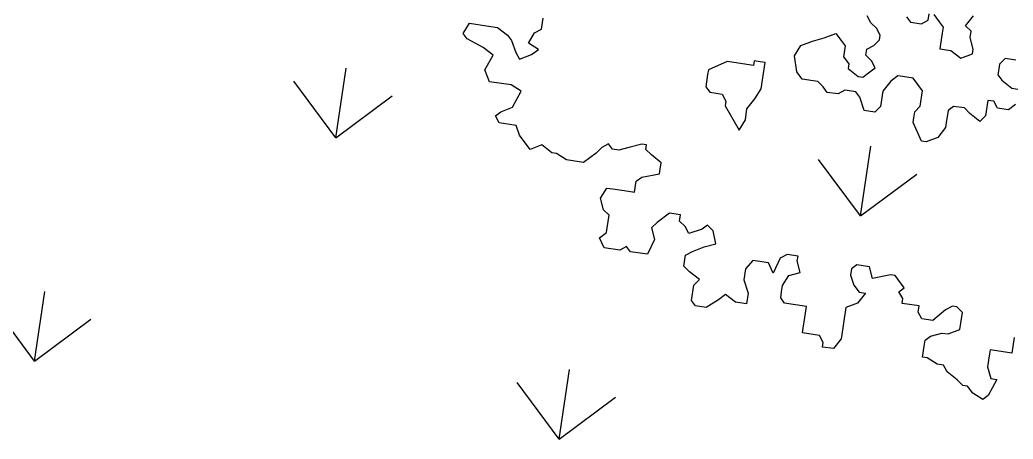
# Model space of a CAD drawing. Header units: millimetres. Extents: x 338 to 506, y 179 to 335.
# Drawn here: x 379.25 to 384.63, y 317.44 to 319.71 of the extents above; entities that cross this region are included whole.
import ezdxf

# ---------------------------------------------------------------- set-up
doc = ezdxf.new("R2010")
doc.units = ezdxf.units.MM
for name, color, linetype in [('ANDEN', 251, 'Continuous'), ('ARBOL-TOP', 3, 'Continuous'), ('MUROS', 32, 'Continuous')]:
    doc.layers.add(name, color=color, linetype=linetype)

# ---------------------------------------------------------------- blocks, each defined once
blk = doc.blocks.new('*U887')
at = {"layer": 'ANDEN', "linetype": 'Continuous', "extrusion": (0, 0, -1)}
for points in [[(-139.8345, 133.6332), (-140.5344, 78.5683), (-139.8345, 78.5683)], [(-139.8345, 133.6332), (-140.5344, 133.6332), (-140.5344, 78.5683)]]:
    blk.add_solid(points, dxfattribs=at)
blk = doc.blocks.new('*X960')
at = {"color": 0}
for p, q in [((132.618, 126.3278), (132.8874, 126.5972)), ((132.618, 126.3278), (132.8874, 126.0584)), ((132.618, 126.3278), (132.999, 126.3278)), ((134.0549, 124.8909), (134.3243, 125.1603)), ((134.0549, 124.8909), (134.3243, 124.6215)), ((134.0549, 124.8909), (134.4359, 124.8909)), ((132.618, 123.4541), (132.8874, 123.7235)), ((132.618, 123.4541), (132.8874, 123.1847)), ((132.618, 123.4541), (132.999, 123.4541)), ((134.0549, 122.0172), (134.3243, 122.2867)), ((134.0549, 122.0172), (134.3243, 121.7478)), ((134.0549, 122.0172), (134.4359, 122.0172))]:
    blk.add_line(p, q, dxfattribs=at)
blk = doc.blocks.new('ARBOLITO')
at = {"linetype": 'ByBlock'}
for points in [[(462.6099, 68.3008), (462.6099, 68.28), (462.5954, 68.28), (462.5808, 68.28), (462.5808, 68.2717), (462.5808, 68.2571), (462.5871, 68.2426), (462.5954, 68.2426), (462.5871, 68.2197), (462.5808, 68.2135), (462.5663, 68.2197), (462.558, 68.228), (462.5517, 68.228), (462.5434, 68.2343), (462.5289, 68.2426), (462.5227, 68.2509), (462.5143, 68.2509), (462.4998, 68.2571), (462.4936, 68.2571), (462.4936, 68.2717), (462.4936, 68.28), (462.4998, 68.2862), (462.5143, 68.2925), (462.5227, 68.2925), (462.5372, 68.3008), (462.5372, 68.3236), (462.5289, 68.3299), (462.5227, 68.3299), (462.5143, 68.3236), (462.4998, 68.307), (462.4853, 68.307), (462.479, 68.3153), (462.479, 68.3236), (462.4562, 68.3236), (462.4562, 68.3299), (462.4499, 68.3382), (462.4562, 68.3444), (462.4416, 68.3589), (462.4354, 68.3589), (462.4125, 68.3506), (462.4063, 68.3652), (462.3897, 68.3652), (462.3834, 68.3589), (462.3834, 68.3506), (462.3897, 68.3382), (462.398, 68.3299), (462.4063, 68.3299), (462.398, 68.3153), (462.3834, 68.307), (462.3834, 68.3008), (462.3834, 68.2925), (462.3834, 68.28), (462.3834, 68.2654), (462.3751, 68.2509), (462.3606, 68.2509), (462.3606, 68.2571), (462.3543, 68.2654), (462.346, 68.2654), (462.3315, 68.2654), (462.3315, 68.2717), (462.3315, 68.2862), (462.3315, 68.3008), (462.3169, 68.3008), (462.3024, 68.3008), (462.2962, 68.307), (462.2962, 68.3153), (462.2962, 68.3236), (462.3024, 68.3382), (462.3169, 68.3444), (462.3107, 68.3589), (462.3107, 68.3652), (462.2962, 68.3652), (462.2879, 68.3589), (462.2816, 68.3382), (462.2733, 68.3506), (462.2588, 68.3506), (462.2525, 68.3506), (462.2442, 68.3382), (462.2442, 68.3236), (462.2525, 68.307), (462.2525, 68.2925), (462.238, 68.2925), (462.2234, 68.3008), (462.2151, 68.2925), (462.2006, 68.28), (462.186, 68.28), (462.1798, 68.2862), (462.1798, 68.307), (462.186, 68.3153), (462.1715, 68.3236), (462.1632, 68.3299), (462.1632, 68.3444), (462.1715, 68.3506), (462.186, 68.3589), (462.2006, 68.3652), (462.1944, 68.3818), (462.186, 68.388), (462.1798, 68.3818), (462.1632, 68.3735), (462.1569, 68.3818), (462.1486, 68.388), (462.1486, 68.3963), (462.1341, 68.3963), (462.1195, 68.3818), (462.1133, 68.3735), (462.1195, 68.3589), (462.1133, 68.3382), (462.0905, 68.3382), (462.0842, 68.3444), (462.0759, 68.3382), (462.0551, 68.3382), (462.0468, 68.3506), (462.0551, 68.3589), (462.0551, 68.3652), (462.0551, 68.3818), (462.0468, 68.388), (462.0406, 68.4026), (462.0468, 68.4171), (462.0551, 68.4171), (462.0759, 68.4171), (462.0842, 68.4171), (462.0842, 68.4317), (462.0905, 68.4379), (462.1133, 68.4462), (462.1133, 68.4524), (462.1133, 68.4608), (462.0988, 68.4691), (462.0905, 68.4753), (462.0905, 68.4815), (462.0842, 68.4815), (462.0697, 68.4753), (462.0551, 68.4691), (462.0468, 68.4691), (462.0406, 68.4753), (462.0323, 68.4691), (462.026, 68.4608), (462.0115, 68.4462), (461.997, 68.4462), (461.9886, 68.4462), (461.9741, 68.4524), (461.9679, 68.4524), (461.9533, 68.4608), (461.9388, 68.4524), (461.9221, 68.4691), (461.9159, 68.4815), (461.8931, 68.4815), (461.8868, 68.4899), (461.8931, 68.4961), (461.9076, 68.5044), (461.9159, 68.5273), (461.9014, 68.5335), (461.8723, 68.5335), (461.864, 68.548), (461.8723, 68.5688), (461.8577, 68.5771), (461.8349, 68.5854), (461.8286, 68.5917), (461.8349, 68.6062), (461.8577, 68.6062), (461.8723, 68.6062), (461.8868, 68.5979), (461.8931, 68.5917), (461.9014, 68.5771), (461.9076, 68.5688), (461.9221, 68.5771), (461.9305, 68.5854), (461.9159, 68.5917), (461.9221, 68.6062), (461.9305, 68.6124), (461.9305, 68.627)], [(462.6099, 68.3008), (462.6099, 68.28), (462.5954, 68.28), (462.5808, 68.28), (462.5808, 68.2717), (462.5808, 68.2571), (462.5871, 68.2426), (462.5954, 68.2426), (462.5871, 68.2197), (462.5808, 68.2135), (462.5663, 68.2197), (462.558, 68.228), (462.5517, 68.228), (462.5434, 68.2343), (462.5289, 68.2426), (462.5227, 68.2509), (462.5143, 68.2509), (462.4998, 68.2571), (462.4936, 68.2571), (462.4936, 68.2717), (462.4936, 68.28), (462.4998, 68.2862), (462.5143, 68.2925), (462.5227, 68.2925), (462.5372, 68.3008), (462.5372, 68.3236), (462.5289, 68.3299), (462.5227, 68.3299), (462.5143, 68.3236), (462.4998, 68.307), (462.4853, 68.307), (462.479, 68.3153), (462.479, 68.3236), (462.4562, 68.3236), (462.4562, 68.3299), (462.4499, 68.3382), (462.4562, 68.3444), (462.4416, 68.3589), (462.4354, 68.3589), (462.4125, 68.3506), (462.4063, 68.3652), (462.3897, 68.3652), (462.3834, 68.3589), (462.3834, 68.3506), (462.3897, 68.3382), (462.398, 68.3299), (462.4063, 68.3299), (462.398, 68.3153), (462.3834, 68.307), (462.3834, 68.3008), (462.3834, 68.2925), (462.3834, 68.28), (462.3834, 68.2654), (462.3751, 68.2509), (462.3606, 68.2509), (462.3606, 68.2571), (462.3543, 68.2654), (462.346, 68.2654), (462.3315, 68.2654), (462.3315, 68.2717), (462.3315, 68.2862), (462.3315, 68.3008), (462.3169, 68.3008), (462.3024, 68.3008), (462.2962, 68.307), (462.2962, 68.3153), (462.2962, 68.3236), (462.3024, 68.3382), (462.3169, 68.3444), (462.3107, 68.3589), (462.3107, 68.3652), (462.2962, 68.3652), (462.2879, 68.3589), (462.2816, 68.3382), (462.2733, 68.3506), (462.2588, 68.3506), (462.2525, 68.3506), (462.2442, 68.3382), (462.2442, 68.3236), (462.2525, 68.307), (462.2525, 68.2925), (462.238, 68.2925), (462.2234, 68.3008), (462.2151, 68.2925), (462.2006, 68.28), (462.186, 68.28), (462.1798, 68.2862), (462.1798, 68.307), (462.186, 68.3153), (462.1715, 68.3236), (462.1632, 68.3299), (462.1632, 68.3444), (462.1715, 68.3506), (462.186, 68.3589), (462.2006, 68.3652), (462.1944, 68.3818), (462.186, 68.388), (462.1798, 68.3818), (462.1632, 68.3735), (462.1569, 68.3818), (462.1486, 68.388), (462.1486, 68.3963), (462.1341, 68.3963), (462.1195, 68.3818), (462.1133, 68.3735), (462.1195, 68.3589), (462.1133, 68.3382), (462.0905, 68.3382), (462.0842, 68.3444), (462.0759, 68.3382), (462.0551, 68.3382), (462.0468, 68.3506), (462.0551, 68.3589), (462.0551, 68.3652), (462.0551, 68.3818), (462.0468, 68.388), (462.0406, 68.4026), (462.0468, 68.4171), (462.0551, 68.4171), (462.0759, 68.4171), (462.0842, 68.4171), (462.0842, 68.4317), (462.0905, 68.4379), (462.1133, 68.4462), (462.1133, 68.4524), (462.1133, 68.4608), (462.0988, 68.4691), (462.0905, 68.4753), (462.0905, 68.4815), (462.0842, 68.4815), (462.0697, 68.4753), (462.0551, 68.4691), (462.0468, 68.4691), (462.0406, 68.4753), (462.0323, 68.4691), (462.026, 68.4608), (462.0115, 68.4462), (461.997, 68.4462), (461.9886, 68.4462), (461.9741, 68.4524), (461.9679, 68.4524), (461.9533, 68.4608), (461.9388, 68.4524), (461.9221, 68.4691), (461.9159, 68.4815), (461.8931, 68.4815), (461.8868, 68.4899), (461.8931, 68.4961), (461.9076, 68.5044), (461.9159, 68.5273), (461.9014, 68.5335), (461.8723, 68.5335), (461.864, 68.548), (461.8723, 68.5688), (461.8577, 68.5771), (461.8349, 68.5854), (461.8286, 68.5917), (461.8349, 68.6062), (461.8577, 68.6062), (461.8723, 68.6062), (461.8868, 68.5979), (461.8931, 68.5917), (461.9014, 68.5771), (461.9076, 68.5688), (461.9221, 68.5771), (461.9305, 68.5854), (461.9159, 68.5917), (461.9221, 68.6062), (461.9305, 68.6124), (461.9305, 68.627)], [(462.2671, 68.627), (462.2733, 68.6415), (462.2879, 68.6498), (462.3024, 68.6561), (462.3169, 68.6644), (462.3253, 68.6561), (462.3315, 68.6498), (462.3315, 68.6353), (462.3398, 68.627), (462.3398, 68.6208), (462.3543, 68.6124), (462.3606, 68.6124), (462.3689, 68.6208), (462.3751, 68.627), (462.3689, 68.6353), (462.3606, 68.6415), (462.3606, 68.6498), (462.3689, 68.6561), (462.3751, 68.6644), (462.3751, 68.6706), (462.3689, 68.6789), (462.3606, 68.6852), (462.3543, 68.6935)], [(462.4063, 68.6997), (462.4125, 68.6935), (462.4271, 68.6935), (462.4354, 68.6997), (462.4354, 68.708)], [(462.4416, 68.708), (462.4499, 68.6997), (462.4562, 68.6935), (462.4562, 68.6852), (462.4562, 68.6706), (462.4562, 68.6644), (462.4707, 68.6644), (462.4853, 68.6561), (462.4998, 68.6644), (462.4998, 68.6706), (462.4936, 68.6852), (462.4936, 68.6935), (462.4853, 68.6997), (462.4936, 68.7143)], [(462.558, 68.6644), (462.5434, 68.6644), (462.5372, 68.6561), (462.5372, 68.6498), (462.5372, 68.6415), (462.5434, 68.6353), (462.558, 68.627), (462.5663, 68.627)], [(462.5663, 68.6062), (462.558, 68.5979), (462.5434, 68.5979), (462.5372, 68.6062), (462.5289, 68.6062), (462.5289, 68.5854), (462.5227, 68.5771), (462.5081, 68.5854), (462.4998, 68.5917), (462.4853, 68.5917), (462.479, 68.5854), (462.479, 68.5688), (462.479, 68.5626), (462.4707, 68.548), (462.4562, 68.5397), (462.4499, 68.5397), (462.4354, 68.5626), (462.4354, 68.5688), (462.4354, 68.5771), (462.4416, 68.5854), (462.4416, 68.6062), (462.4271, 68.6208), (462.4125, 68.6208), (462.4063, 68.6208), (462.398, 68.6124), (462.3897, 68.5979), (462.3897, 68.5771), (462.3834, 68.5688), (462.3689, 68.5688), (462.3606, 68.5854), (462.3543, 68.5917), (462.346, 68.5917), (462.3398, 68.5917), (462.3315, 68.5854), (462.3169, 68.5854), (462.3107, 68.5917), (462.3024, 68.5979), (462.2962, 68.5979), (462.2816, 68.5979), (462.2733, 68.6062), (462.2671, 68.627), (462.2671, 68.627)], [(462.2671, 68.627), (462.2733, 68.6415), (462.2879, 68.6498), (462.3024, 68.6561), (462.3169, 68.6644), (462.3253, 68.6561), (462.3315, 68.6498), (462.3315, 68.6353), (462.3398, 68.627), (462.3398, 68.6208), (462.3543, 68.6124), (462.3606, 68.6124), (462.3689, 68.6208), (462.3751, 68.627), (462.3689, 68.6353), (462.3606, 68.6415), (462.3606, 68.6498), (462.3689, 68.6561), (462.3751, 68.6644), (462.3751, 68.6706), (462.3689, 68.6789), (462.3606, 68.6852), (462.3543, 68.6935)], [(462.4063, 68.6997), (462.4125, 68.6935), (462.4271, 68.6935), (462.4354, 68.6997), (462.4354, 68.708)], [(462.4416, 68.708), (462.4499, 68.6997), (462.4562, 68.6935), (462.4562, 68.6852), (462.4562, 68.6706), (462.4562, 68.6644), (462.4707, 68.6644), (462.4853, 68.6561), (462.4998, 68.6644), (462.4998, 68.6706), (462.4936, 68.6852), (462.4936, 68.6935), (462.4853, 68.6997), (462.4936, 68.7143)], [(462.558, 68.6644), (462.5434, 68.6644), (462.5372, 68.6561), (462.5372, 68.6498), (462.5372, 68.6415), (462.5434, 68.6353), (462.558, 68.627), (462.5663, 68.627)], [(462.5663, 68.6062), (462.558, 68.5979), (462.5434, 68.5979), (462.5372, 68.6062), (462.5289, 68.6062), (462.5289, 68.5854), (462.5227, 68.5771), (462.5081, 68.5854), (462.4998, 68.5917), (462.4853, 68.5917), (462.479, 68.5854), (462.479, 68.5688), (462.479, 68.5626), (462.4707, 68.548), (462.4562, 68.5397), (462.4499, 68.5397), (462.4354, 68.5626), (462.4354, 68.5688), (462.4354, 68.5771), (462.4416, 68.5854), (462.4416, 68.6062), (462.4271, 68.6208), (462.4125, 68.6208), (462.4063, 68.6208), (462.398, 68.6124), (462.3897, 68.5979), (462.3897, 68.5771), (462.3834, 68.5688), (462.3689, 68.5688), (462.3606, 68.5854), (462.3543, 68.5917), (462.346, 68.5917), (462.3398, 68.5917), (462.3315, 68.5854), (462.3169, 68.5854), (462.3107, 68.5917), (462.3024, 68.5979), (462.2962, 68.5979), (462.2816, 68.5979), (462.2733, 68.6062), (462.2671, 68.627)], [(462.2089, 68.5189), (462.2151, 68.5335), (462.2151, 68.548), (462.2234, 68.5626), (462.2297, 68.5771), (462.2297, 68.5917), (462.2297, 68.6124), (462.2234, 68.6124), (462.2151, 68.6124), (462.2151, 68.6062), (462.2006, 68.6062), (462.186, 68.6062), (462.1798, 68.6062), (462.1569, 68.5917), (462.1569, 68.5854), (462.1569, 68.5688), (462.1632, 68.5626), (462.1715, 68.5626), (462.1798, 68.5626), (462.186, 68.5543), (462.186, 68.548), (462.2089, 68.5189), (462.2089, 68.5189)], [(462.2089, 68.5189), (462.2151, 68.5335), (462.2151, 68.548), (462.2234, 68.5626), (462.2297, 68.5771), (462.2297, 68.5917), (462.2297, 68.6124), (462.2234, 68.6124), (462.2151, 68.6124), (462.2151, 68.6062), (462.2006, 68.6062), (462.186, 68.6062), (462.1798, 68.6062), (462.1569, 68.5917), (462.1569, 68.5854), (462.1569, 68.5688), (462.1632, 68.5626), (462.1715, 68.5626), (462.1798, 68.5626), (462.186, 68.5543), (462.186, 68.548), (462.2089, 68.5189)]]:
    blk.add_lwpolyline(points, dxfattribs=at)
blk = doc.blocks.new('A$C7152A42C')
at = {"layer": 'ANDEN', "linetype": 'Continuous'}
blk.add_blockref('*U887', (0, 0), dxfattribs=at)
at = {"layer": 'ANDEN', "color": 251, "linetype": 'Continuous'}
blk.add_blockref('*X960', (0, 0), dxfattribs=at)
at = {"layer": 'ARBOL-TOP', "color": 3, "linetype": 'ByBlock', "xscale": 4.090679926752369, "yscale": 4.090679926752369, "zscale": 4.090679926752369, "rotation": 270}
blk.add_blockref('ARBOLITO', (-145.87066, 2013.48433), dxfattribs=at)

msp = doc.modelspace()

# ---------------------------------------------------------------- block references
at = {"layer": 'MUROS', "color": 32, "rotation": 81.53046525965426}
msp.add_blockref('A$C7152A42C', (484.7482, 168.0844), dxfattribs=at)

doc.saveas('drawing.dxf')
